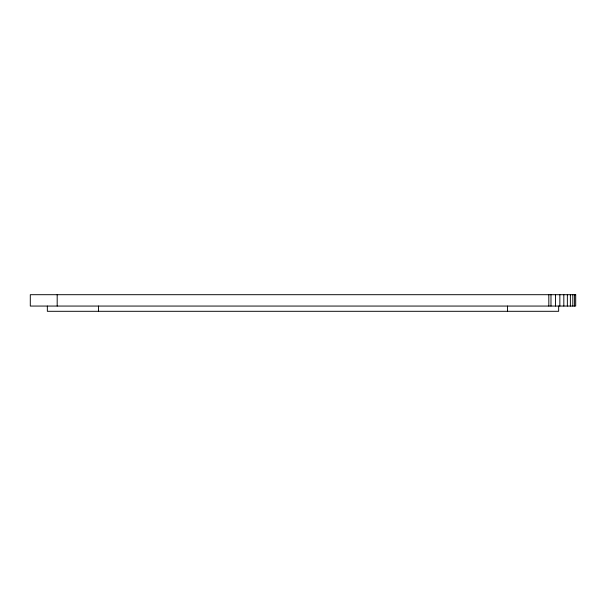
<?xml version="1.0" encoding="UTF-8"?>
<svg xmlns="http://www.w3.org/2000/svg" width="606" height="606" viewBox="0 0 606 606"><rect width="100%" height="100%" fill="white"/><g stroke="black" fill="none" stroke-linecap="round" stroke-linejoin="round"><path stroke-width="0.91" d="M574.586 294.698L574.586 306.06M572.806 294.698L572.806 306.06M570.382 294.698L570.382 306.06M567.36 294.698L567.36 306.06M563.822 294.698L563.822 306.06M559.846 294.698L559.846 306.06M558.656 306.06L558.656 311.302L47.344 311.302L47.344 306.06M555.535 294.698L555.535 306.06M550.983 294.698L550.983 306.06M548.816 294.698L548.816 306.06M507.525 306.06L507.525 311.302M98.475 306.06L98.475 311.302M57.184 294.698L57.184 306.06M575.7 294.698L30.3 294.698L30.3 306.06L575.7 306.06L575.7 294.698"/></g></svg>
